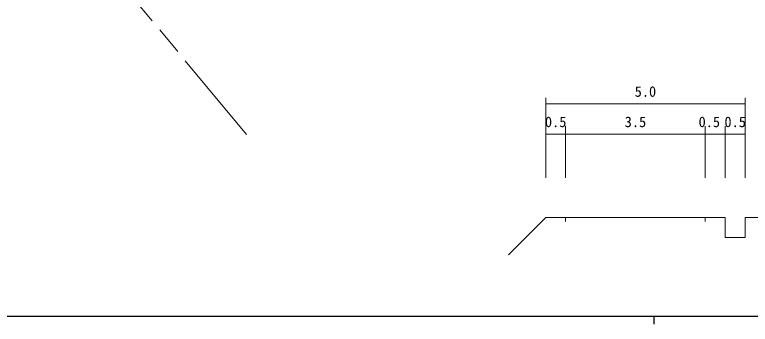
# Model space of a CAD drawing. Units: millimetres, scale not verified. Extents: x 40000 to 680000, y 20000 to 380000.
# Drawn here: x 87888 to 180078, y 204000 to 242822 of the extents above; entities that cross this region are included whole.
import ezdxf
from ezdxf.enums import TextEntityAlignment as Align

# ---------------------------------------------------------------- set-up
doc = ezdxf.new("R2010")
doc.units = ezdxf.units.MM
doc.header["$LTSCALE"] = 1000
doc.linetypes.add('CHAIN', pattern=[18.5, 12, -1.5, 3.5, -1.5])
for name, color, linetype, lineweight in [('M-BGD', 7, 'Continuous', 13), ('M-BGD-HTXT', 7, 'Continuous', 13), ('M-BMK', 2, 'CHAIN', 13), ('M-TTL-BAND', 7, 'Continuous', 25)]:
    doc.layers.add(name, color=color, linetype=linetype, lineweight=lineweight)
doc.styles.add('ＭＳ ゴシック', font='')
doc.styles.get('ＭＳ ゴシック').set_extended_font_data('MS Gothic')

msp = doc.modelspace()

# ---------------------------------------------------------------- linework, layer by layer
at = {"layer": 'M-BGD'}
msp.add_open_spline([(110873, 247369), (113479, 250478), (114497, 251437), (117088, 253766), (121884, 258078), (125375, 259503), (130995, 262667), (133951, 264330), (135657, 265222), (138846, 266374), (141620, 267376), (143210, 268074), (146152, 268282), (151254, 268643), (154079, 267328), (159182, 266974), (165936, 266505), (169737, 266546), (176506, 266456), (182777, 266372), (186292, 266520), (192562, 266415), (202375, 266251), (207876, 266078), (217669, 265434), (221959, 265151), (224485, 265551), (228627, 264398), (231683, 263546), (233296, 262643), (235988, 260963), (240953, 257864), (243426, 255471), (247114, 250927), (249831, 247579), (250798, 246097), (253220, 241731)], degree=3, knots=[0, 0, 0, 0, 1, 1, 1, 2, 2, 2, 3, 3, 3, 4, 4, 4, 5, 5, 5, 6, 6, 6, 7, 7, 7, 8, 8, 8, 9, 9, 9, 10, 10, 10, 11, 11, 11, 12, 12, 12, 12], dxfattribs=at)
at = {"layer": 'M-BGD-HTXT'}
for p, q in [((154435, 222384), (154435, 232413)), ((179435, 222384), (179435, 232413)), ((154435, 231634), (179435, 231634)), ((156935, 222384), (156935, 228829)), ((174435, 222384), (174435, 228829)), ((176935, 222384), (176935, 228829)), ((154435, 227829), (156935, 227829)), ((156935, 227829), (174435, 227829)), ((174435, 227829), (176935, 227829)), ((176935, 227829), (179435, 227829)), ((154435, 217384), (149756, 212705)), ((154435, 217384), (156935, 217384)), ((156935, 217384), (156935, 216884)), ((156935, 217384), (174435, 217384)), ((174435, 217384), (174435, 216884)), ((174435, 217384), (176935, 217384)), ((176935, 217384), (176935, 214884)), ((179435, 214884), (179435, 217384)), ((179435, 217384), (181935, 217384)), ((176935, 214884), (179435, 214884))]:
    msp.add_line(p, q, dxfattribs=at)
at = {"layer": 'M-BMK'}
msp.add_line((116928, 227818), (64960, 290513), dxfattribs=at)
at = {"layer": 'M-TTL-BAND'}
for p, q in [((40000, 205000), (579000, 205000)), ((168000, 205000), (168000, 204000))]:
    msp.add_line(p, q, dxfattribs=at)

# ---------------------------------------------------------------- texts
at = {"layer": 'M-BGD-HTXT', "style": 'ＭＳ ゴシック'}
for s, p in [('5.0', (166935, 232134)), ('0.5', (155685, 228329)), ('3.5', (165685, 228329)), ('0.5', (174943, 228329)), ('0.5', (178185, 228329))]:
    msp.add_text(s, height=1320, dxfattribs=at).set_placement(p, align=Align.BOTTOM_CENTER)

doc.saveas('drawing.dxf')
